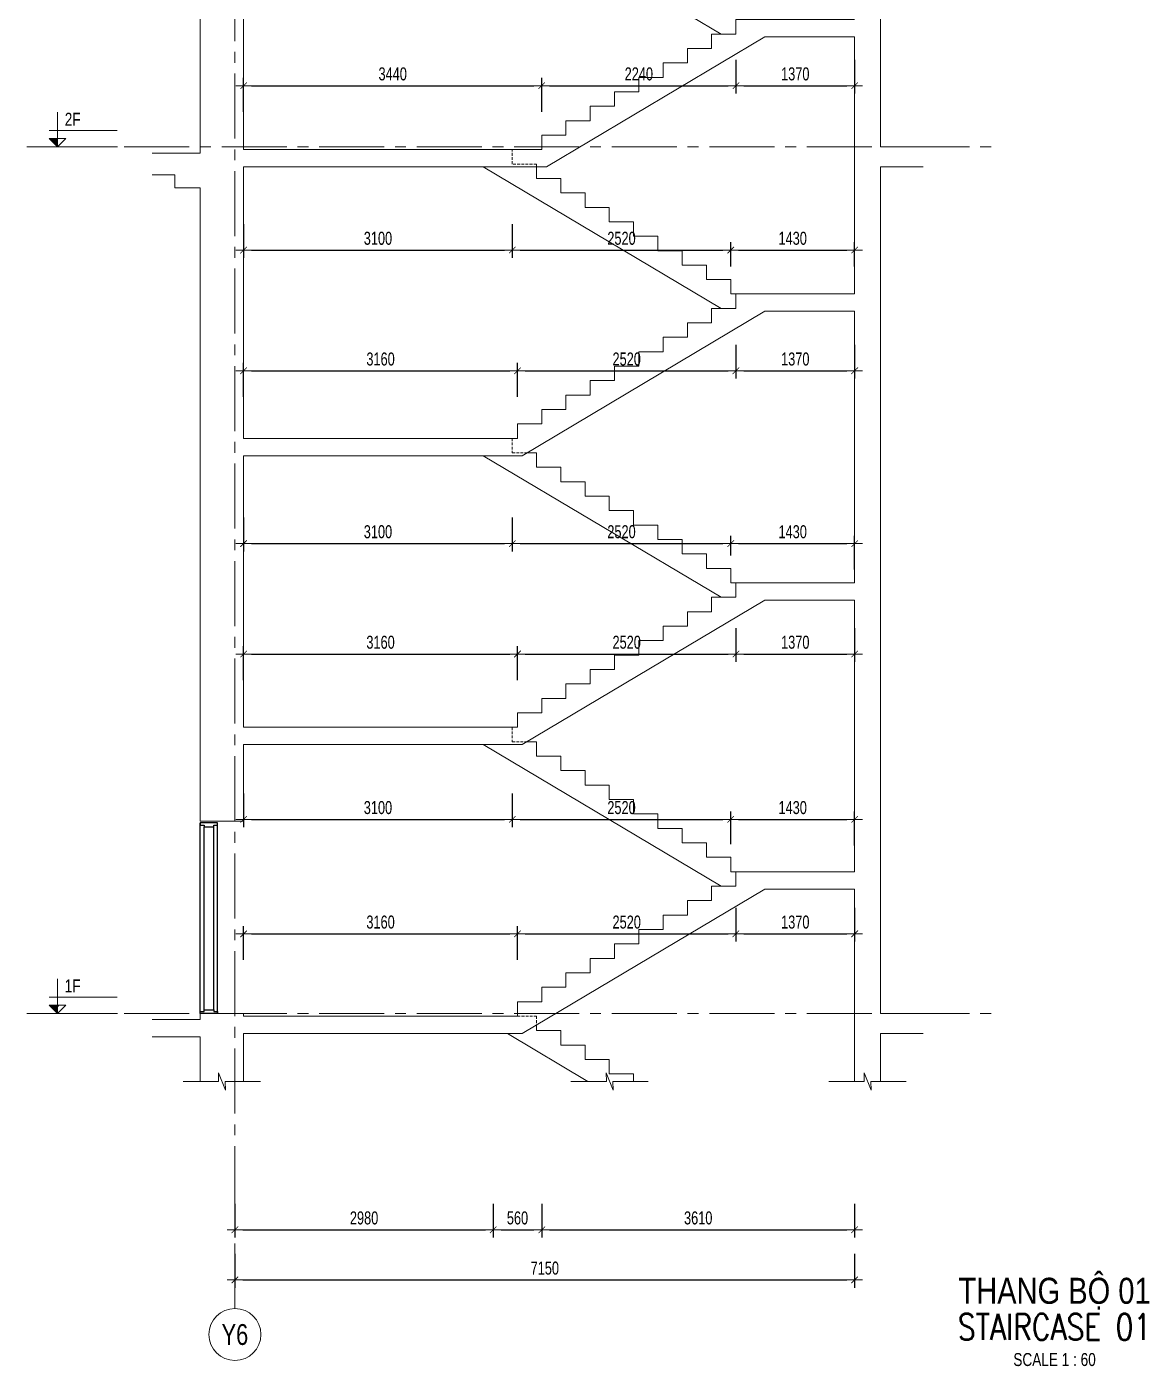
# Model space of a CAD drawing. Header units: millimetres. Extents: x -179076 to 254975, y -18667 to 296191.
# Drawn here: x 11691 to 24641, y 161684 to 177139 of the extents above; entities that cross this region are included whole.
import ezdxf
from ezdxf.enums import TextEntityAlignment as Align

# ---------------------------------------------------------------- set-up
doc = ezdxf.new("R2010")
doc.units = ezdxf.units.MM
doc.linetypes.add('CENTER2', pattern=[1.125, 0.75, -0.125, 0.125, -0.125])
doc.linetypes.add('HIDDEN2', pattern=[4.7625, 3.175, -1.5875])
doc.layers.get('Defpoints').update_dxf_attribs({"color": 151, "lineweight": 9})
doc.layers.add('A-DOOR', color=4, linetype='Continuous')
doc.layers.add('DOOR', color=4, linetype='Continuous')
for name, color, linetype, lineweight in [('NDC_S_ANNO', 7, 'Continuous', 20), ('NDC_S_AXIS', 5, 'CENTER2', 13), ('NDC_S_CONTINUOUS', 3, 'Continuous', 20), ('NDC_S_DIM', 1, 'Continuous', 15), ('NDC_S_ENG TITLE', 3, 'Continuous', 20), ('NDC_S_HIDDEN', 8, 'HIDDEN2', 13), ('NDC_S_SLAB', 2, 'Continuous', 20), ('NDC_S_SYMBOL', 1, 'Continuous', 15), ('NDC_S_TEXT SYMBOL', 7, 'Continuous', 20), ('NDC_S_VN TEXT', 7, 'Continuous', 20), ('NDC_S_VN TITLE', 6, 'Continuous', 35)]:
    doc.layers.add(name, color=color, linetype=linetype, lineweight=lineweight)
doc.styles.add('NDC_ANNO', font='', dxfattribs={"width": 0.8})
doc.styles.add('NDC_DIM', font='', dxfattribs={"width": 0.75})
doc.styles.add('NDC_EN TXT', font='romans.shx', dxfattribs={"width": 0.8})
doc.styles.add('NDC_VIE TXT', font='arial.ttf', dxfattribs={"width": 0.8})
doc.styles.get('NDC_ANNO').set_extended_font_data('Dotum')
doc.styles.get('NDC_DIM').set_extended_font_data('Dotum')
doc.dimstyles.new('NDC_dim_60', dxfattribs={"dimscale": 60, "dimtxt": 2.5, "dimasz": 1.5, "dimexe": 1.5, "dimexo": 2.5, "dimgap": 1, "dimtad": 1, "dimdec": 0, "dimzin": 0, "dimdsep": 46, "dimtxsty": 'NDC_DIM', "dimblk": 'DIMMARK', "dimcen": 0.09, "dimdle": 1.2, "dimclrd": 1, "dimclre": 1, "dimclrt": 3, "dimadec": 0, "dimazin": 0, "dimtfac": 1, "dimtdec": 0, "dimtix": 1, "dimtofl": 0, "dimtmove": 0, "dimatfit": 3, "dimfxl": 5, "dimfxlon": 1, "dimtolj": 1, "dimtzin": 0, "dimarcsym": 0})

# ---------------------------------------------------------------- blocks, each defined once
blk = doc.blocks.new('X-SECTION-2$0$X-SEC-DOO2')
at = {"layer": 'A-DOOR'}
for p, q in [((41976, 101972), (41976, 104172)), ((42176, 101972), (42176, 104172)), ((42021, 102017), (42021, 104127)), ((42131, 102017), (42131, 104127))]:
    blk.add_line(p, q, dxfattribs=at)
for points in [[(41976, 104172), (41976, 104147), (42021, 104147), (42021, 104127), (42131, 104127), (42131, 104147), (42176, 104147), (42176, 104172)], [(41976, 101972), (41976, 101997), (42021, 101997), (42021, 102017), (42131, 102017), (42131, 101997), (42176, 101997), (42176, 101972)]]:
    blk.add_lwpolyline(points, close=True, dxfattribs=at)
at = {"layer": 'Defpoints'}
blk.add_line((41976, 104192), (42176, 104192), dxfattribs=at)
blk = doc.blocks.new('DIMMARK')
at = {"layer": 'NDC_S_DIM', "color": 1}
blk.add_line((-1.5, 0), (1, 0), dxfattribs=at)
at = {"layer": 'NDC_S_DIM', "color": 2, "const_width": 0.1}
blk.add_lwpolyline([(-0.42, -0.42), (0.42, 0.42)], dxfattribs=at)
blk = doc.blocks.new('*D2172')
at = {"layer": 'Defpoints', "color": 0, "transparency": 16777216}
for p in [(14093, 164970), (17073, 164820), (17073, 163258)]:
    blk.add_point(p, dxfattribs=at)
at = {"layer": 'NDC_S_DIM', "color": 1, "lineweight": -2, "transparency": 16777216}
for p, q in [((14093, 163558), (14093, 163168)), ((17073, 163558), (17073, 163168)), ((14183, 163258), (16983, 163258))]:
    blk.add_line(p, q, dxfattribs=at)
at = {"layer": 'NDC_S_DIM', "color": 1, "lineweight": -2, "transparency": 16777216, "xscale": 90, "yscale": 90, "zscale": 90, "rotation": 180}
blk.add_blockref('DIMMARK', (14093, 163258), dxfattribs=at)
at = {"layer": 'NDC_S_DIM', "color": 1, "lineweight": -2, "transparency": 16777216, "xscale": 90, "yscale": 90, "zscale": 90}
blk.add_blockref('DIMMARK', (17073, 163258), dxfattribs=at)
at = {"layer": 'NDC_S_DIM', "color": 3, "transparency": 16777216, "insert": (15583, 163394), "char_height": 150, "attachment_point": 5, "style": 'NDC_DIM'}
blk.add_mtext('\\A1;2980', dxfattribs=at)
blk = doc.blocks.new('*D2173')
at = {"layer": 'Defpoints', "color": 0, "transparency": 16777216}
for p in [(17073, 164820), (17633, 164820), (17633, 163258)]:
    blk.add_point(p, dxfattribs=at)
at = {"layer": 'NDC_S_DIM', "color": 1, "lineweight": -2, "transparency": 16777216}
for p, q in [((17073, 163558), (17073, 163168)), ((17633, 163558), (17633, 163168)), ((17163, 163258), (17543, 163258))]:
    blk.add_line(p, q, dxfattribs=at)
at = {"layer": 'NDC_S_DIM', "color": 1, "lineweight": -2, "transparency": 16777216, "xscale": 90, "yscale": 90, "zscale": 90, "rotation": 180}
blk.add_blockref('DIMMARK', (17073, 163258), dxfattribs=at)
at = {"layer": 'NDC_S_DIM', "color": 1, "lineweight": -2, "transparency": 16777216, "xscale": 90, "yscale": 90, "zscale": 90}
blk.add_blockref('DIMMARK', (17633, 163258), dxfattribs=at)
at = {"layer": 'NDC_S_DIM', "color": 3, "transparency": 16777216, "insert": (17353, 163394), "char_height": 150, "attachment_point": 5, "style": 'NDC_DIM'}
blk.add_mtext('\\A1;560', dxfattribs=at)
blk = doc.blocks.new('*D2174')
at = {"layer": 'Defpoints', "color": 0, "transparency": 16777216}
for p in [(17633, 164820), (21243, 164620), (21243, 163258)]:
    blk.add_point(p, dxfattribs=at)
at = {"layer": 'NDC_S_DIM', "color": 1, "lineweight": -2, "transparency": 16777216}
for p, q in [((17633, 163558), (17633, 163168)), ((21243, 163558), (21243, 163168)), ((17723, 163258), (21153, 163258))]:
    blk.add_line(p, q, dxfattribs=at)
at = {"layer": 'NDC_S_DIM', "color": 1, "lineweight": -2, "transparency": 16777216, "xscale": 90, "yscale": 90, "zscale": 90, "rotation": 180}
blk.add_blockref('DIMMARK', (17633, 163258), dxfattribs=at)
at = {"layer": 'NDC_S_DIM', "color": 1, "lineweight": -2, "transparency": 16777216, "xscale": 90, "yscale": 90, "zscale": 90}
blk.add_blockref('DIMMARK', (21243, 163258), dxfattribs=at)
at = {"layer": 'NDC_S_DIM', "color": 3, "transparency": 16777216, "insert": (19438, 163394), "char_height": 150, "attachment_point": 5, "style": 'NDC_DIM'}
blk.add_mtext('\\A1;3610', dxfattribs=at)
blk = doc.blocks.new('*D2175')
at = {"layer": 'Defpoints', "color": 0, "transparency": 16777216}
for p in [(14093, 164970), (21243, 164620), (21243, 162680)]:
    blk.add_point(p, dxfattribs=at)
at = {"layer": 'NDC_S_DIM', "color": 1, "lineweight": -2, "transparency": 16777216}
for p, q in [((14093, 162980), (14093, 162590)), ((21243, 162980), (21243, 162590)), ((14183, 162680), (21153, 162680))]:
    blk.add_line(p, q, dxfattribs=at)
at = {"layer": 'NDC_S_DIM', "color": 1, "lineweight": -2, "transparency": 16777216, "xscale": 90, "yscale": 90, "zscale": 90, "rotation": 180}
blk.add_blockref('DIMMARK', (14093, 162680), dxfattribs=at)
at = {"layer": 'NDC_S_DIM', "color": 1, "lineweight": -2, "transparency": 16777216, "xscale": 90, "yscale": 90, "zscale": 90}
blk.add_blockref('DIMMARK', (21243, 162680), dxfattribs=at)
at = {"layer": 'NDC_S_DIM', "color": 3, "transparency": 16777216, "insert": (17668, 162815), "char_height": 150, "attachment_point": 5, "style": 'NDC_DIM'}
blk.add_mtext('\\A1;7150', dxfattribs=at)
blk = doc.blocks.new('*U187')
at = {"layer": 'NDC_S_SYMBOL'}
blk.add_line((0, 5), (0, 9), dxfattribs=at)
blk.add_circle((0, 0), 5, dxfattribs=at)
at = {"layer": 'NDC_S_TEXT SYMBOL', "color": 7, "style": 'NDC_ANNO', "width": 0.8}
blk.add_attdef('GRID', text='', height=4, dxfattribs=at).set_placement((0, 0), align=Align.MIDDLE)
blk = doc.blocks.new('kata_block_CT')
at = {"layer": 'NDC_S_ANNO'}
blk.add_hatch(color=3, dxfattribs=at).paths.add_polyline_path([(0, 1.6), (-1.61, 1.6), (0, 0)])
at = {"layer": 'NDC_S_ANNO', "ltscale": 50}
h = blk.add_hatch(dxfattribs=at)
h.set_pattern_fill('ANSI31', color=256, scale=1.406, style=0)
h.paths.add_polyline_path([(0, 1.6), (0, 0), (1.61, 1.6)])
for p, q in [((-1.59, 3.14), (11.47, 3.14)), ((11.56, 0), (-1.64, 0))]:
    blk.add_line(p, q, dxfattribs=at)
for points in [[(0, 6.69), (0, 0)], [(0, 0), (-1.61, 1.6), (0, 1.6)], [(0, 0), (1.61, 1.6), (0, 1.6)]]:
    blk.add_lwpolyline(points, dxfattribs=at)
at = {"layer": 'NDC_S_ANNO', "color": 8, "ltscale": 50}
blk.add_lwpolyline([(0, 0), (-1.61, 1.6), (0, 1.6)], dxfattribs=at)
at = {"layer": 'NDC_S_TEXT SYMBOL', "color": 3, "style": 'NDC_ANNO', "width": 0.8}
blk.add_attdef('CT', (1.41, 4.07), '', height=2.5, dxfattribs=at)
blk = doc.blocks.new('*D2176')
at = {"layer": 'Defpoints', "color": 0, "transparency": 16777216}
for p in [(17353, 166673), (17353, 165889), (14193, 165753)]:
    blk.add_point(p, dxfattribs=at)
at = {"layer": 'NDC_S_DIM', "color": 1, "lineweight": -2, "transparency": 16777216}
for p, q in [((14193, 166373), (14193, 166763)), ((14283, 166673), (17263, 166673)), ((17353, 166373), (17353, 166763))]:
    blk.add_line(p, q, dxfattribs=at)
at = {"layer": 'NDC_S_DIM', "color": 1, "lineweight": -2, "transparency": 16777216, "xscale": 90, "yscale": 90, "zscale": 90, "rotation": 180}
blk.add_blockref('DIMMARK', (14193, 166673), dxfattribs=at)
at = {"layer": 'NDC_S_DIM', "color": 1, "lineweight": -2, "transparency": 16777216, "xscale": 90, "yscale": 90, "zscale": 90}
blk.add_blockref('DIMMARK', (17353, 166673), dxfattribs=at)
at = {"layer": 'NDC_S_DIM', "color": 3, "transparency": 16777216, "insert": (15773, 166808), "char_height": 150, "attachment_point": 5, "style": 'NDC_DIM'}
blk.add_mtext('\\A1;3160', dxfattribs=at)
blk = doc.blocks.new('*D2177')
at = {"layer": 'Defpoints', "color": 0, "transparency": 16777216}
for p in [(19873, 167223), (19873, 166673), (17353, 165889)]:
    blk.add_point(p, dxfattribs=at)
at = {"layer": 'NDC_S_DIM', "color": 1, "lineweight": -2, "transparency": 16777216}
for p, q in [((19873, 166973), (19873, 166583)), ((17353, 166373), (17353, 166763)), ((17443, 166673), (19783, 166673))]:
    blk.add_line(p, q, dxfattribs=at)
at = {"layer": 'NDC_S_DIM', "color": 1, "lineweight": -2, "transparency": 16777216, "xscale": 90, "yscale": 90, "zscale": 90, "rotation": 180}
blk.add_blockref('DIMMARK', (17353, 166673), dxfattribs=at)
at = {"layer": 'NDC_S_DIM', "color": 1, "lineweight": -2, "transparency": 16777216, "xscale": 90, "yscale": 90, "zscale": 90}
blk.add_blockref('DIMMARK', (19873, 166673), dxfattribs=at)
at = {"layer": 'NDC_S_DIM', "color": 3, "transparency": 16777216, "insert": (18613, 166808), "char_height": 150, "attachment_point": 5, "style": 'NDC_DIM'}
blk.add_mtext('\\A1;2520', dxfattribs=at)
blk = doc.blocks.new('*D2178')
at = {"layer": 'Defpoints', "color": 0, "transparency": 16777216}
for p in [(19873, 167223), (21243, 167189), (21243, 166673)]:
    blk.add_point(p, dxfattribs=at)
at = {"layer": 'NDC_S_DIM', "color": 1, "lineweight": -2, "transparency": 16777216}
for p, q in [((19873, 166973), (19873, 166583)), ((21243, 166973), (21243, 166583)), ((19963, 166673), (21153, 166673))]:
    blk.add_line(p, q, dxfattribs=at)
at = {"layer": 'NDC_S_DIM', "color": 1, "lineweight": -2, "transparency": 16777216, "xscale": 90, "yscale": 90, "zscale": 90, "rotation": 180}
blk.add_blockref('DIMMARK', (19873, 166673), dxfattribs=at)
at = {"layer": 'NDC_S_DIM', "color": 1, "lineweight": -2, "transparency": 16777216, "xscale": 90, "yscale": 90, "zscale": 90}
blk.add_blockref('DIMMARK', (21243, 166673), dxfattribs=at)
at = {"layer": 'NDC_S_DIM', "color": 3, "transparency": 16777216, "insert": (20558, 166808), "char_height": 150, "attachment_point": 5, "style": 'NDC_DIM'}
blk.add_mtext('\\A1;1370', dxfattribs=at)
blk = doc.blocks.new('*D2179')
at = {"layer": 'Defpoints', "color": 0, "transparency": 16777216}
for p in [(17293, 169056), (14193, 168856), (17293, 167994)]:
    blk.add_point(p, dxfattribs=at)
at = {"layer": 'NDC_S_DIM', "color": 1, "lineweight": -2, "transparency": 16777216}
for p, q in [((14193, 168294), (14193, 167904)), ((17293, 168294), (17293, 167904)), ((14283, 167994), (17203, 167994))]:
    blk.add_line(p, q, dxfattribs=at)
at = {"layer": 'NDC_S_DIM', "color": 1, "lineweight": -2, "transparency": 16777216, "xscale": 90, "yscale": 90, "zscale": 90, "rotation": 180}
blk.add_blockref('DIMMARK', (14193, 167994), dxfattribs=at)
at = {"layer": 'NDC_S_DIM', "color": 1, "lineweight": -2, "transparency": 16777216, "xscale": 90, "yscale": 90, "zscale": 90}
blk.add_blockref('DIMMARK', (17293, 167994), dxfattribs=at)
at = {"layer": 'NDC_S_DIM', "color": 3, "transparency": 16777216, "insert": (15743, 168129), "char_height": 150, "attachment_point": 5, "style": 'NDC_DIM'}
blk.add_mtext('\\A1;3100', dxfattribs=at)
blk = doc.blocks.new('*D2180')
at = {"layer": 'Defpoints', "color": 0, "transparency": 16777216}
for p in [(17293, 169056), (19813, 167994), (19813, 167556)]:
    blk.add_point(p, dxfattribs=at)
at = {"layer": 'NDC_S_DIM', "color": 1, "lineweight": -2, "transparency": 16777216}
for p, q in [((17293, 168294), (17293, 167904)), ((19813, 167706), (19813, 168084)), ((17383, 167994), (19723, 167994))]:
    blk.add_line(p, q, dxfattribs=at)
at = {"layer": 'NDC_S_DIM', "color": 1, "lineweight": -2, "transparency": 16777216, "xscale": 90, "yscale": 90, "zscale": 90, "rotation": 180}
blk.add_blockref('DIMMARK', (17293, 167994), dxfattribs=at)
at = {"layer": 'NDC_S_DIM', "color": 1, "lineweight": -2, "transparency": 16777216, "xscale": 90, "yscale": 90, "zscale": 90}
blk.add_blockref('DIMMARK', (19813, 167994), dxfattribs=at)
at = {"layer": 'NDC_S_DIM', "color": 3, "transparency": 16777216, "insert": (18553, 168129), "char_height": 150, "attachment_point": 5, "style": 'NDC_DIM'}
blk.add_mtext('\\A1;2520', dxfattribs=at)
blk = doc.blocks.new('*D2181')
at = {"layer": 'Defpoints', "color": 0, "transparency": 16777216}
for p in [(21243, 167994), (19813, 167556), (21243, 167389)]:
    blk.add_point(p, dxfattribs=at)
at = {"layer": 'NDC_S_DIM', "color": 1, "lineweight": -2, "transparency": 16777216}
for p, q in [((19813, 167706), (19813, 168084)), ((21243, 167694), (21243, 168084)), ((19903, 167994), (21153, 167994))]:
    blk.add_line(p, q, dxfattribs=at)
at = {"layer": 'NDC_S_DIM', "color": 1, "lineweight": -2, "transparency": 16777216, "xscale": 90, "yscale": 90, "zscale": 90, "rotation": 180}
blk.add_blockref('DIMMARK', (19813, 167994), dxfattribs=at)
at = {"layer": 'NDC_S_DIM', "color": 1, "lineweight": -2, "transparency": 16777216, "xscale": 90, "yscale": 90, "zscale": 90}
blk.add_blockref('DIMMARK', (21243, 167994), dxfattribs=at)
at = {"layer": 'NDC_S_DIM', "color": 3, "transparency": 16777216, "insert": (20528, 168129), "char_height": 150, "attachment_point": 5, "style": 'NDC_DIM'}
blk.add_mtext('\\A1;1430', dxfattribs=at)
blk = doc.blocks.new('*D2182')
at = {"layer": 'Defpoints', "color": 0, "transparency": 16777216}
for p in [(17353, 169902), (17353, 169223), (14193, 169056)]:
    blk.add_point(p, dxfattribs=at)
at = {"layer": 'NDC_S_DIM', "color": 1, "lineweight": -2, "transparency": 16777216}
for p, q in [((14193, 169602), (14193, 169992)), ((14283, 169902), (17263, 169902)), ((17353, 169602), (17353, 169992))]:
    blk.add_line(p, q, dxfattribs=at)
at = {"layer": 'NDC_S_DIM', "color": 1, "lineweight": -2, "transparency": 16777216, "xscale": 90, "yscale": 90, "zscale": 90, "rotation": 180}
blk.add_blockref('DIMMARK', (14193, 169902), dxfattribs=at)
at = {"layer": 'NDC_S_DIM', "color": 1, "lineweight": -2, "transparency": 16777216, "xscale": 90, "yscale": 90, "zscale": 90}
blk.add_blockref('DIMMARK', (17353, 169902), dxfattribs=at)
at = {"layer": 'NDC_S_DIM', "color": 3, "transparency": 16777216, "insert": (15773, 170037), "char_height": 150, "attachment_point": 5, "style": 'NDC_DIM'}
blk.add_mtext('\\A1;3160', dxfattribs=at)
blk = doc.blocks.new('*D2183')
at = {"layer": 'Defpoints', "color": 0, "transparency": 16777216}
for p in [(19873, 170556), (19873, 169902), (17353, 169223)]:
    blk.add_point(p, dxfattribs=at)
at = {"layer": 'NDC_S_DIM', "color": 1, "lineweight": -2, "transparency": 16777216}
for p, q in [((19873, 170202), (19873, 169812)), ((17353, 169602), (17353, 169992)), ((17443, 169902), (19783, 169902))]:
    blk.add_line(p, q, dxfattribs=at)
at = {"layer": 'NDC_S_DIM', "color": 1, "lineweight": -2, "transparency": 16777216, "xscale": 90, "yscale": 90, "zscale": 90, "rotation": 180}
blk.add_blockref('DIMMARK', (17353, 169902), dxfattribs=at)
at = {"layer": 'NDC_S_DIM', "color": 1, "lineweight": -2, "transparency": 16777216, "xscale": 90, "yscale": 90, "zscale": 90}
blk.add_blockref('DIMMARK', (19873, 169902), dxfattribs=at)
at = {"layer": 'NDC_S_DIM', "color": 3, "transparency": 16777216, "insert": (18613, 170037), "char_height": 150, "attachment_point": 5, "style": 'NDC_DIM'}
blk.add_mtext('\\A1;2520', dxfattribs=at)
blk = doc.blocks.new('*D2184')
at = {"layer": 'Defpoints', "color": 0, "transparency": 16777216}
for p in [(19873, 170556), (21243, 170523), (21243, 169902)]:
    blk.add_point(p, dxfattribs=at)
at = {"layer": 'NDC_S_DIM', "color": 1, "lineweight": -2, "transparency": 16777216}
for p, q in [((19873, 170202), (19873, 169812)), ((21243, 170202), (21243, 169812)), ((19963, 169902), (21153, 169902))]:
    blk.add_line(p, q, dxfattribs=at)
at = {"layer": 'NDC_S_DIM', "color": 1, "lineweight": -2, "transparency": 16777216, "xscale": 90, "yscale": 90, "zscale": 90, "rotation": 180}
blk.add_blockref('DIMMARK', (19873, 169902), dxfattribs=at)
at = {"layer": 'NDC_S_DIM', "color": 1, "lineweight": -2, "transparency": 16777216, "xscale": 90, "yscale": 90, "zscale": 90}
blk.add_blockref('DIMMARK', (21243, 169902), dxfattribs=at)
at = {"layer": 'NDC_S_DIM', "color": 3, "transparency": 16777216, "insert": (20558, 170037), "char_height": 150, "attachment_point": 5, "style": 'NDC_DIM'}
blk.add_mtext('\\A1;1370', dxfattribs=at)
blk = doc.blocks.new('*D2185')
at = {"layer": 'Defpoints', "color": 0, "transparency": 16777216}
for p in [(17293, 172389), (14193, 172189), (17293, 171176)]:
    blk.add_point(p, dxfattribs=at)
at = {"layer": 'NDC_S_DIM', "color": 1, "lineweight": -2, "transparency": 16777216}
for p, q in [((14193, 171476), (14193, 171086)), ((17293, 171476), (17293, 171086)), ((14283, 171176), (17203, 171176))]:
    blk.add_line(p, q, dxfattribs=at)
at = {"layer": 'NDC_S_DIM', "color": 1, "lineweight": -2, "transparency": 16777216, "xscale": 90, "yscale": 90, "zscale": 90, "rotation": 180}
blk.add_blockref('DIMMARK', (14193, 171176), dxfattribs=at)
at = {"layer": 'NDC_S_DIM', "color": 1, "lineweight": -2, "transparency": 16777216, "xscale": 90, "yscale": 90, "zscale": 90}
blk.add_blockref('DIMMARK', (17293, 171176), dxfattribs=at)
at = {"layer": 'NDC_S_DIM', "color": 3, "transparency": 16777216, "insert": (15743, 171312), "char_height": 150, "attachment_point": 5, "style": 'NDC_DIM'}
blk.add_mtext('\\A1;3100', dxfattribs=at)
blk = doc.blocks.new('*D2186')
at = {"layer": 'Defpoints', "color": 0, "transparency": 16777216}
for p in [(17293, 172389), (19813, 171176), (19813, 170889)]:
    blk.add_point(p, dxfattribs=at)
at = {"layer": 'NDC_S_DIM', "color": 1, "lineweight": -2, "transparency": 16777216}
for p, q in [((17293, 171476), (17293, 171086)), ((19813, 171039), (19813, 171266)), ((17383, 171176), (19723, 171176))]:
    blk.add_line(p, q, dxfattribs=at)
at = {"layer": 'NDC_S_DIM', "color": 1, "lineweight": -2, "transparency": 16777216, "xscale": 90, "yscale": 90, "zscale": 90, "rotation": 180}
blk.add_blockref('DIMMARK', (17293, 171176), dxfattribs=at)
at = {"layer": 'NDC_S_DIM', "color": 1, "lineweight": -2, "transparency": 16777216, "xscale": 90, "yscale": 90, "zscale": 90}
blk.add_blockref('DIMMARK', (19813, 171176), dxfattribs=at)
at = {"layer": 'NDC_S_DIM', "color": 3, "transparency": 16777216, "insert": (18553, 171312), "char_height": 150, "attachment_point": 5, "style": 'NDC_DIM'}
blk.add_mtext('\\A1;2520', dxfattribs=at)
blk = doc.blocks.new('*D2187')
at = {"layer": 'Defpoints', "color": 0, "transparency": 16777216}
for p in [(21243, 171176), (19813, 170889), (21243, 170723)]:
    blk.add_point(p, dxfattribs=at)
at = {"layer": 'NDC_S_DIM', "color": 1, "lineweight": -2, "transparency": 16777216}
for p, q in [((19813, 171039), (19813, 171266)), ((21243, 170876), (21243, 171266)), ((19903, 171176), (21153, 171176))]:
    blk.add_line(p, q, dxfattribs=at)
at = {"layer": 'NDC_S_DIM', "color": 1, "lineweight": -2, "transparency": 16777216, "xscale": 90, "yscale": 90, "zscale": 90, "rotation": 180}
blk.add_blockref('DIMMARK', (19813, 171176), dxfattribs=at)
at = {"layer": 'NDC_S_DIM', "color": 1, "lineweight": -2, "transparency": 16777216, "xscale": 90, "yscale": 90, "zscale": 90}
blk.add_blockref('DIMMARK', (21243, 171176), dxfattribs=at)
at = {"layer": 'NDC_S_DIM', "color": 3, "transparency": 16777216, "insert": (20528, 171312), "char_height": 150, "attachment_point": 5, "style": 'NDC_DIM'}
blk.add_mtext('\\A1;1430', dxfattribs=at)
blk = doc.blocks.new('*D2188')
at = {"layer": 'Defpoints', "color": 0, "transparency": 16777216}
for p in [(17353, 173170), (17353, 172556), (14193, 172389)]:
    blk.add_point(p, dxfattribs=at)
at = {"layer": 'NDC_S_DIM', "color": 1, "lineweight": -2, "transparency": 16777216}
for p, q in [((14193, 172870), (14193, 173260)), ((17353, 172870), (17353, 173260)), ((14283, 173170), (17263, 173170))]:
    blk.add_line(p, q, dxfattribs=at)
at = {"layer": 'NDC_S_DIM', "color": 1, "lineweight": -2, "transparency": 16777216, "xscale": 90, "yscale": 90, "zscale": 90, "rotation": 180}
blk.add_blockref('DIMMARK', (14193, 173170), dxfattribs=at)
at = {"layer": 'NDC_S_DIM', "color": 1, "lineweight": -2, "transparency": 16777216, "xscale": 90, "yscale": 90, "zscale": 90}
blk.add_blockref('DIMMARK', (17353, 173170), dxfattribs=at)
at = {"layer": 'NDC_S_DIM', "color": 3, "transparency": 16777216, "insert": (15773, 173305), "char_height": 150, "attachment_point": 5, "style": 'NDC_DIM'}
blk.add_mtext('\\A1;3160', dxfattribs=at)
blk = doc.blocks.new('*D2189')
at = {"layer": 'Defpoints', "color": 0, "transparency": 16777216}
for p in [(19873, 173889), (19873, 173170), (17353, 172556)]:
    blk.add_point(p, dxfattribs=at)
at = {"layer": 'NDC_S_DIM', "color": 1, "lineweight": -2, "transparency": 16777216}
for p, q in [((19873, 173470), (19873, 173080)), ((17353, 172870), (17353, 173260)), ((17443, 173170), (19783, 173170))]:
    blk.add_line(p, q, dxfattribs=at)
at = {"layer": 'NDC_S_DIM', "color": 1, "lineweight": -2, "transparency": 16777216, "xscale": 90, "yscale": 90, "zscale": 90, "rotation": 180}
blk.add_blockref('DIMMARK', (17353, 173170), dxfattribs=at)
at = {"layer": 'NDC_S_DIM', "color": 1, "lineweight": -2, "transparency": 16777216, "xscale": 90, "yscale": 90, "zscale": 90}
blk.add_blockref('DIMMARK', (19873, 173170), dxfattribs=at)
at = {"layer": 'NDC_S_DIM', "color": 3, "transparency": 16777216, "insert": (18613, 173305), "char_height": 150, "attachment_point": 5, "style": 'NDC_DIM'}
blk.add_mtext('\\A1;2520', dxfattribs=at)
blk = doc.blocks.new('*D2156')
at = {"layer": 'Defpoints', "color": 0, "transparency": 16777216}
for p in [(19873, 173889), (21243, 173856), (21243, 173170)]:
    blk.add_point(p, dxfattribs=at)
at = {"layer": 'NDC_S_DIM', "color": 1, "lineweight": -2, "transparency": 16777216}
for p, q in [((19873, 173470), (19873, 173080)), ((21243, 173470), (21243, 173080)), ((19963, 173170), (21153, 173170))]:
    blk.add_line(p, q, dxfattribs=at)
at = {"layer": 'NDC_S_DIM', "color": 1, "lineweight": -2, "transparency": 16777216, "xscale": 90, "yscale": 90, "zscale": 90, "rotation": 180}
blk.add_blockref('DIMMARK', (19873, 173170), dxfattribs=at)
at = {"layer": 'NDC_S_DIM', "color": 1, "lineweight": -2, "transparency": 16777216, "xscale": 90, "yscale": 90, "zscale": 90}
blk.add_blockref('DIMMARK', (21243, 173170), dxfattribs=at)
at = {"layer": 'NDC_S_DIM', "color": 3, "transparency": 16777216, "insert": (20558, 173305), "char_height": 150, "attachment_point": 5, "style": 'NDC_DIM'}
blk.add_mtext('\\A1;1370', dxfattribs=at)
blk = doc.blocks.new('*D2157')
at = {"layer": 'Defpoints', "color": 0, "transparency": 16777216}
for p in [(17293, 175723), (14193, 175523), (17293, 174563)]:
    blk.add_point(p, dxfattribs=at)
at = {"layer": 'NDC_S_DIM', "color": 1, "lineweight": -2, "transparency": 16777216}
for p, q in [((14193, 174863), (14193, 174473)), ((17293, 174863), (17293, 174473)), ((14283, 174563), (17203, 174563))]:
    blk.add_line(p, q, dxfattribs=at)
at = {"layer": 'NDC_S_DIM', "color": 1, "lineweight": -2, "transparency": 16777216, "xscale": 90, "yscale": 90, "zscale": 90, "rotation": 180}
blk.add_blockref('DIMMARK', (14193, 174563), dxfattribs=at)
at = {"layer": 'NDC_S_DIM', "color": 1, "lineweight": -2, "transparency": 16777216, "xscale": 90, "yscale": 90, "zscale": 90}
blk.add_blockref('DIMMARK', (17293, 174563), dxfattribs=at)
at = {"layer": 'NDC_S_DIM', "color": 3, "transparency": 16777216, "insert": (15743, 174698), "char_height": 150, "attachment_point": 5, "style": 'NDC_DIM'}
blk.add_mtext('\\A1;3100', dxfattribs=at)
blk = doc.blocks.new('*D2158')
at = {"layer": 'Defpoints', "color": 0, "transparency": 16777216}
for p in [(17293, 175723), (19813, 174563), (19813, 174223)]:
    blk.add_point(p, dxfattribs=at)
at = {"layer": 'NDC_S_DIM', "color": 1, "lineweight": -2, "transparency": 16777216}
for p, q in [((17293, 174863), (17293, 174473)), ((19813, 174373), (19813, 174653)), ((17383, 174563), (19723, 174563))]:
    blk.add_line(p, q, dxfattribs=at)
at = {"layer": 'NDC_S_DIM', "color": 1, "lineweight": -2, "transparency": 16777216, "xscale": 90, "yscale": 90, "zscale": 90, "rotation": 180}
blk.add_blockref('DIMMARK', (17293, 174563), dxfattribs=at)
at = {"layer": 'NDC_S_DIM', "color": 1, "lineweight": -2, "transparency": 16777216, "xscale": 90, "yscale": 90, "zscale": 90}
blk.add_blockref('DIMMARK', (19813, 174563), dxfattribs=at)
at = {"layer": 'NDC_S_DIM', "color": 3, "transparency": 16777216, "insert": (18553, 174698), "char_height": 150, "attachment_point": 5, "style": 'NDC_DIM'}
blk.add_mtext('\\A1;2520', dxfattribs=at)
blk = doc.blocks.new('*D2159')
at = {"layer": 'Defpoints', "color": 0, "transparency": 16777216}
for p in [(21243, 174563), (19813, 174223), (21243, 174223)]:
    blk.add_point(p, dxfattribs=at)
at = {"layer": 'NDC_S_DIM', "color": 1, "lineweight": -2, "transparency": 16777216}
for p, q in [((19813, 174373), (19813, 174653)), ((21243, 174373), (21243, 174653)), ((19903, 174563), (21153, 174563))]:
    blk.add_line(p, q, dxfattribs=at)
at = {"layer": 'NDC_S_DIM', "color": 1, "lineweight": -2, "transparency": 16777216, "xscale": 90, "yscale": 90, "zscale": 90, "rotation": 180}
blk.add_blockref('DIMMARK', (19813, 174563), dxfattribs=at)
at = {"layer": 'NDC_S_DIM', "color": 1, "lineweight": -2, "transparency": 16777216, "xscale": 90, "yscale": 90, "zscale": 90}
blk.add_blockref('DIMMARK', (21243, 174563), dxfattribs=at)
at = {"layer": 'NDC_S_DIM', "color": 3, "transparency": 16777216, "insert": (20528, 174698), "char_height": 150, "attachment_point": 5, "style": 'NDC_DIM'}
blk.add_mtext('\\A1;1430', dxfattribs=at)
blk = doc.blocks.new('*D2160')
at = {"layer": 'Defpoints', "color": 0, "transparency": 16777216}
for p in [(17633, 176460), (14193, 175723), (17633, 175723)]:
    blk.add_point(p, dxfattribs=at)
at = {"layer": 'NDC_S_DIM', "color": 1, "lineweight": -2, "transparency": 16777216}
for p, q in [((14193, 176160), (14193, 176550)), ((17633, 176160), (17633, 176550)), ((14283, 176460), (17543, 176460))]:
    blk.add_line(p, q, dxfattribs=at)
at = {"layer": 'NDC_S_DIM', "color": 1, "lineweight": -2, "transparency": 16777216, "xscale": 90, "yscale": 90, "zscale": 90, "rotation": 180}
blk.add_blockref('DIMMARK', (14193, 176460), dxfattribs=at)
at = {"layer": 'NDC_S_DIM', "color": 1, "lineweight": -2, "transparency": 16777216, "xscale": 90, "yscale": 90, "zscale": 90}
blk.add_blockref('DIMMARK', (17633, 176460), dxfattribs=at)
at = {"layer": 'NDC_S_DIM', "color": 3, "transparency": 16777216, "insert": (15913, 176595), "char_height": 150, "attachment_point": 5, "style": 'NDC_DIM'}
blk.add_mtext('\\A1;3440', dxfattribs=at)
blk = doc.blocks.new('*D2161')
at = {"layer": 'Defpoints', "color": 0, "transparency": 16777216}
for p in [(19873, 177056), (19873, 176460), (17633, 175723)]:
    blk.add_point(p, dxfattribs=at)
at = {"layer": 'NDC_S_DIM', "color": 1, "lineweight": -2, "transparency": 16777216}
for p, q in [((19873, 176760), (19873, 176370)), ((17633, 176160), (17633, 176550)), ((17723, 176460), (19783, 176460))]:
    blk.add_line(p, q, dxfattribs=at)
at = {"layer": 'NDC_S_DIM', "color": 1, "lineweight": -2, "transparency": 16777216, "xscale": 90, "yscale": 90, "zscale": 90, "rotation": 180}
blk.add_blockref('DIMMARK', (17633, 176460), dxfattribs=at)
at = {"layer": 'NDC_S_DIM', "color": 1, "lineweight": -2, "transparency": 16777216, "xscale": 90, "yscale": 90, "zscale": 90}
blk.add_blockref('DIMMARK', (19873, 176460), dxfattribs=at)
at = {"layer": 'NDC_S_DIM', "color": 3, "transparency": 16777216, "insert": (18753, 176595), "char_height": 150, "attachment_point": 5, "style": 'NDC_DIM'}
blk.add_mtext('\\A1;2240', dxfattribs=at)
blk = doc.blocks.new('*D2162')
at = {"layer": 'Defpoints', "color": 0, "transparency": 16777216}
for p in [(19873, 177056), (21243, 177023), (21243, 176460)]:
    blk.add_point(p, dxfattribs=at)
at = {"layer": 'NDC_S_DIM', "color": 1, "lineweight": -2, "transparency": 16777216}
for p, q in [((19873, 176760), (19873, 176370)), ((21243, 176760), (21243, 176370)), ((19963, 176460), (21153, 176460))]:
    blk.add_line(p, q, dxfattribs=at)
at = {"layer": 'NDC_S_DIM', "color": 1, "lineweight": -2, "transparency": 16777216, "xscale": 90, "yscale": 90, "zscale": 90, "rotation": 180}
blk.add_blockref('DIMMARK', (19873, 176460), dxfattribs=at)
at = {"layer": 'NDC_S_DIM', "color": 1, "lineweight": -2, "transparency": 16777216, "xscale": 90, "yscale": 90, "zscale": 90}
blk.add_blockref('DIMMARK', (21243, 176460), dxfattribs=at)
at = {"layer": 'NDC_S_DIM', "color": 3, "transparency": 16777216, "insert": (20558, 176595), "char_height": 150, "attachment_point": 5, "style": 'NDC_DIM'}
blk.add_mtext('\\A1;1370', dxfattribs=at)
blk = doc.blocks.new('Drawing name_symbol')
at = {"layer": 'NDC_S_ENG TITLE', "style": 'NDC_EN TXT', "width": 0.8}
blk.add_attdef('SECTDET1', text='', height=5, dxfattribs=at).set_placement((0, 1.01), align=Align.CENTER)
at = {"layer": 'NDC_S_TEXT SYMBOL', "lineweight": 25, "style": 'NDC_ANNO', "width": 0.8}
blk.add_attdef('SSCALE', text='', height=2.5, dxfattribs=at).set_placement((0, -4), align=Align.CENTER)
at = {"layer": 'NDC_S_VN TITLE', "style": 'NDC_VIE TXT', "width": 0.8}
blk.add_attdef('SECTDET2', text='', height=5, dxfattribs=at).set_placement((0, 7.97), align=Align.CENTER)

msp = doc.modelspace()

# ---------------------------------------------------------------- linework, layer by layer
at = {"layer": 'NDC_S_AXIS', "ltscale": 1000}
msp.add_line((14092.5, 162349.5), (14092.5, 194813.6), dxfattribs=at)
for points in [[(11691.3, 175752.8), (22922.9, 175752.8)], [(11691.3, 165752.8), (22922.9, 165752.8)]]:
    msp.add_lwpolyline(points, dxfattribs=at)
at = {"layer": 'NDC_S_CONTINUOUS'}
for p, q in [((17237.5, 178522.8), (19701.5, 177056.1)), ((16957.5, 175522.8), (19701.5, 173889.4)), ((16957.5, 172189.4), (19701.5, 170556.1)), ((16957.5, 168856.1), (19701.5, 167222.8)), ((17237.5, 165522.8), (18165.9, 164970.2))]:
    msp.add_line(p, q, dxfattribs=at)
for points in [[(19872.5, 174056.1), (19812.5, 174056.1), (19812.5, 174222.8), (19532.5, 174222.8), (19532.5, 174389.4), (19252.5, 174389.4), (19252.5, 174556.1), (18972.5, 174556.1), (18972.5, 174722.8), (18692.5, 174722.8), (18692.5, 174889.4), (18412.5, 174889.4), (18412.5, 175056.1), (18132.5, 175056.1), (18132.5, 175222.8), (17852.5, 175222.8), (17852.5, 175389.4), (17572.5, 175389.4), (17572.5, 175522.8)], [(19872.5, 170722.8), (19812.5, 170722.8), (19812.5, 170889.4), (19532.5, 170889.4), (19532.5, 171056.1), (19252.5, 171056.1), (19252.5, 171222.8), (18972.5, 171222.8), (18972.5, 171389.4), (18692.5, 171389.4), (18692.5, 171556.1), (18412.5, 171556.1), (18412.5, 171722.8), (18132.5, 171722.8), (18132.5, 171889.4), (17852.5, 171889.4), (17852.5, 172056.1), (17572.5, 172056.1), (17572.5, 172222.8), (17463.5, 172222.8)], [(19872.5, 167389.4), (19812.5, 167389.4), (19812.5, 167556.1), (19532.5, 167556.1), (19532.5, 167722.8), (19252.5, 167722.8), (19252.5, 167889.4), (18972.5, 167889.4), (18972.5, 168056.1), (18692.5, 168056.1), (18692.5, 168222.8), (18412.5, 168222.8), (18412.5, 168389.4), (18132.5, 168389.4), (18132.5, 168556.1), (17852.5, 168556.1), (17852.5, 168722.8), (17572.5, 168722.8), (17572.5, 168889.4), (17463.5, 168889.4)], [(17572.5, 165621), (17572.5, 165556.1), (17852.5, 165556.1), (17852.5, 165389.4), (18132.5, 165389.4), (18132.5, 165222.8), (18412.5, 165222.8), (18412.5, 165056.1), (18692.5, 165056.1), (18692.5, 164970.2)]]:
    msp.add_lwpolyline(points, dxfattribs=at)
at = {"layer": 'NDC_S_HIDDEN', "ltscale": 10}
for points in [[(17572.5, 175522.8), (17572.5, 175556.1), (17292.5, 175556.1), (17292.5, 175722.8), (17012.5, 175722.8)], [(17292.5, 172389.4), (17292.5, 172222.8), (17463.5, 172222.8)], [(17292.5, 169056.1), (17292.5, 168889.4), (17463.5, 168889.4)], [(17352.5, 165722.8), (17572.5, 165722.8), (17572.5, 165621)]]:
    msp.add_lwpolyline(points, dxfattribs=at)
at = {"layer": 'NDC_S_SLAB'}
for p, q in [((21542.5, 181552.8), (21542.5, 175752.8)), ((13692.7, 181282.8), (13692.5, 175682.8)), ((14192.7, 178522.8), (14192.5, 175722.8)), ((17687.5, 175522.8), (20207.5, 177022.8)), ((20207.5, 177022.8), (21242.5, 177022.8)), ((21242.5, 177022.8), (21242.5, 174056.1)), ((13136, 175682.8), (13692.5, 175682.8)), ((13136, 175432.8), (13401.1, 175432.8)), ((13401.1, 175432.8), (13401.1, 175282.8)), ((14192.5, 175522.8), (17687.5, 175522.8)), ((14192.5, 175522.8), (14192.5, 172389.4)), ((22034.1, 175522.8), (21542.5, 175522.8)), ((21542.5, 175522.8), (21542.5, 165752.8)), ((13401.1, 175282.8), (13692.5, 175282.8)), ((13692.5, 175282.8), (13692.5, 167972.8)), ((17407.5, 172189.4), (20207.5, 173856.1)), ((20207.5, 173856.1), (21242.5, 173856.1)), ((21242.5, 173856.1), (21242.5, 170722.8)), ((14192.5, 172189.4), (17407.5, 172189.4)), ((14192.5, 172189.4), (14192.5, 169056.1)), ((17407.5, 168856.1), (20207.5, 170522.8)), ((20207.5, 170522.8), (21242.5, 170522.8)), ((21242.5, 170522.8), (21242.5, 167389.4)), ((14192.5, 168856.1), (14192.5, 167972.8)), ((13692.5, 167972.8), (14192.5, 167972.8)), ((17407.5, 165522.8), (20207.5, 167189.4)), ((20207.5, 167189.4), (21242.5, 167189.4)), ((21242.5, 167189.4), (21242.5, 164970.2)), ((13692.5, 165752.8), (13692.5, 165682.8)), ((13692.5, 165752.8), (14192.5, 165752.8)), ((14192.5, 165752.8), (14192.5, 165722.8)), ((13136, 165682.8), (13692.5, 165682.8)), ((13136, 165482.8), (13692.5, 165482.8)), ((13692.5, 165482.8), (13692.5, 164970.2)), ((14192.5, 165522.8), (17407.5, 165522.8)), ((14192.5, 165522.8), (14192.5, 164970.2)), ((21542.5, 165522.8), (21542.5, 164970.2)), ((21542.5, 165522.8), (22034.1, 165522.8))]:
    msp.add_line(p, q, dxfattribs=at)
for points in [[(21242.5, 177222.8), (19872.5, 177222.8), (19872.5, 177056.1), (19592.5, 177056.1), (19592.5, 176889.4), (19312.5, 176889.4), (19312.5, 176722.8), (19032.5, 176722.8), (19032.5, 176556.1), (18752.5, 176556.1), (18752.5, 176389.4), (18472.5, 176389.4), (18472.5, 176222.8), (18192.5, 176222.8), (18192.5, 176056.1), (17912.5, 176056.1), (17912.5, 175889.4), (17632.5, 175889.4), (17632.5, 175722.8), (14192.5, 175722.8)], [(22034.1, 175752.8), (21542.5, 175752.8)], [(14192.5, 172389.4), (17352.5, 172389.4), (17352.5, 172556.1), (17632.5, 172556.1), (17632.5, 172722.8), (17912.5, 172722.8), (17912.5, 172889.4), (18192.5, 172889.4), (18192.5, 173056.1), (18472.5, 173056.1), (18472.5, 173222.8), (18752.5, 173222.8), (18752.5, 173389.4), (19032.5, 173389.4), (19032.5, 173556.1), (19312.5, 173556.1), (19312.5, 173722.8), (19592.5, 173722.8), (19592.5, 173889.4), (19872.5, 173889.4), (19872.5, 174056.1), (21242.5, 174056.1)], [(14192.5, 169056.1), (17352.5, 169056.1), (17352.5, 169222.8), (17632.5, 169222.8), (17632.5, 169389.4), (17912.5, 169389.4), (17912.5, 169556.1), (18192.5, 169556.1), (18192.5, 169722.8), (18472.5, 169722.8), (18472.5, 169889.4), (18752.5, 169889.4), (18752.5, 170056.1), (19032.5, 170056.1), (19032.5, 170222.8), (19312.5, 170222.8), (19312.5, 170389.4), (19592.5, 170389.4), (19592.5, 170556.1), (19872.5, 170556.1), (19872.5, 170722.8), (21242.5, 170722.8)], [(17407.5, 168856.1), (14192.5, 168856.1)], [(14192.5, 165722.8), (17352.5, 165722.8), (17352.5, 165889.4), (17632.5, 165889.4), (17632.5, 166056.1), (17912.5, 166056.1), (17912.5, 166222.8), (18192.5, 166222.8), (18192.5, 166389.4), (18472.5, 166389.4), (18472.5, 166556.1), (18752.5, 166556.1), (18752.5, 166722.8), (19032.5, 166722.8), (19032.5, 166889.4), (19312.5, 166889.4), (19312.5, 167056.1), (19592.5, 167056.1), (19592.5, 167222.8), (19872.5, 167222.8), (19872.5, 167389.4), (21242.5, 167389.4)], [(22034.1, 165752.8), (21542.5, 165752.8)]]:
    msp.add_lwpolyline(points, dxfattribs=at)
at = {"layer": 'NDC_S_SYMBOL'}
for points in [[(13494.9, 164970.2), (13904.5, 164970.2), (13902.3, 165070.2), (13982.3, 164870.2), (13980.1, 164970.2), (14386.4, 164970.2)], [(17969.2, 164970.2), (18378.8, 164970.2), (18376.6, 165070.2), (18456.6, 164870.2), (18454.5, 164970.2), (18860.8, 164970.2)], [(20944.9, 164970.2), (21354.5, 164970.2), (21352.3, 165070.2), (21432.3, 164870.2), (21430.1, 164970.2), (21836.4, 164970.2)]]:
    msp.add_lwpolyline(points, dxfattribs=at)

# ---------------------------------------------------------------- block references
at = {"layer": 'DOOR'}
msp.add_blockref('X-SECTION-2$0$X-SEC-DOO2', (-28283.1, 63780.9), dxfattribs=at)
at = {"layer": 'NDC_S_ANNO', "xscale": 60, "yscale": 60, "zscale": 60}
msp.add_blockref('Drawing name_symbol', (23549.4, 161925.9), dxfattribs=at).add_auto_attribs({'SECTDET1': 'STAIRCASE 01', 'SECTDET2': 'THANG BỘ 01', 'SSCALE': 'SCALE 1 : 60'})
at = {"layer": 'NDC_S_AXIS', "xscale": 60, "yscale": 60, "zscale": 60}
msp.add_blockref('*U187', (14092.5, 162049.5), dxfattribs=at).add_auto_attribs({'GRID': 'Y6'})
at = {"layer": 'NDC_S_VN TEXT', "xscale": 60, "yscale": 60, "zscale": 60}
for p, values in [((12044.5, 175752.8), {'CT': '2F'}), ((12044.5, 165752.8), {'CT': '1F'})]:
    msp.add_blockref('kata_block_CT', p, dxfattribs=at).add_auto_attribs(values)

# ---------------------------------------------------------------- dimensions: what is measured, and where the dimension line sits
at = {"layer": 'NDC_S_DIM'}
for base, p1, p2, picture, middle in [((19872.5, 176460), (17632.5, 175722.8), (19872.5, 177056.1), '*D2161', (18752.5, 176595.1)), ((21242.5, 176460), (19872.5, 177056.1), (21242.5, 177022.8), '*D2162', (20557.5, 176595.1)), ((19812.5, 174563.2), (17292.5, 175722.8), (19812.5, 174222.8), '*D2158', (18552.5, 174698.3)), ((21242.5, 174563.2), (19812.5, 174222.8), (21242.5, 174222.8), '*D2159', (20527.5, 174698.3)), ((19872.5, 173170.2), (17352.5, 172556.1), (19872.5, 173889.4), '*D2189', (18612.5, 173305.3)), ((21242.5, 173170.2), (19872.5, 173889.4), (21242.5, 173856.1), '*D2156', (20557.5, 173305.3)), ((19812.5, 171176.5), (17292.5, 172389.4), (19812.5, 170889.4), '*D2186', (18552.5, 171311.6)), ((21242.5, 171176.5), (19812.5, 170889.4), (21242.5, 170722.8), '*D2187', (20527.5, 171311.6)), ((19872.5, 169901.6), (17352.5, 169222.8), (19872.5, 170556.1), '*D2183', (18612.5, 170036.7)), ((21242.5, 169901.6), (19872.5, 170556.1), (21242.5, 170522.8), '*D2184', (20557.5, 170036.7)), ((19812.5, 167994), (17292.5, 169056.1), (19812.5, 167556.1), '*D2180', (18552.5, 168129.1)), ((21242.5, 167994), (19812.5, 167556.1), (21242.5, 167389.4), '*D2181', (20527.5, 168129.1)), ((19872.5, 166672.8), (17352.5, 165889.4), (19872.5, 167222.8), '*D2177', (18612.5, 166807.9)), ((21242.5, 166672.8), (19872.5, 167222.8), (21242.5, 167189.4), '*D2178', (20557.5, 166807.9)), ((17632.5, 163258.5), (17072.5, 164820.2), (17632.5, 164820.2), '*D2173', (17352.5, 163393.6)), ((21242.5, 163258.5), (17632.5, 164820.2), (21242.5, 164620.2), '*D2174', (19437.5, 163393.6))]:
    dim = msp.add_linear_dim(base=base, p1=p1, p2=p2, dimstyle='NDC_dim_60', override={"dimtmove": 1}, dxfattribs=at)
    dim.commit()
    dim.dimension.update_dxf_attribs({"geometry": picture, "text_midpoint": middle})
for base, p1, p2, picture, middle in [((17632.5, 176460), (14192.5, 175722.8), (17632.5, 175722.8), '*D2160', (15912.5, 176595.1)), ((17292.5, 174563.2), (14192.5, 175522.8), (17292.5, 175722.8), '*D2157', (15742.5, 174698.3)), ((17352.5, 173170.2), (14192.5, 172389.4), (17352.5, 172556.1), '*D2188', (15772.5, 173305.3)), ((17292.5, 171176.5), (14192.5, 172189.4), (17292.5, 172389.4), '*D2185', (15742.5, 171311.6)), ((17352.5, 169901.6), (14192.5, 169056.1), (17352.5, 169222.8), '*D2182', (15772.5, 170036.7)), ((17292.5, 167994), (14192.5, 168856.1), (17292.5, 169056.1), '*D2179', (15742.5, 168129.1)), ((17352.5, 166672.8), (14192.5, 165752.8), (17352.5, 165889.4), '*D2176', (15772.5, 166807.9)), ((17072.5, 163258.5), (14092.5, 164970.2), (17072.5, 164820.2), '*D2172', (15582.5, 163393.6)), ((21242.5, 162679.5), (14092.5, 164970.2), (21242.5, 164620.2), '*D2175', (17667.5, 162814.7))]:
    dim = msp.add_linear_dim(base=base, p1=p1, p2=p2, dimstyle='NDC_dim_60', dxfattribs=at)
    dim.commit()
    dim.dimension.update_dxf_attribs({"geometry": picture, "text_midpoint": middle})

doc.saveas('drawing.dxf')
